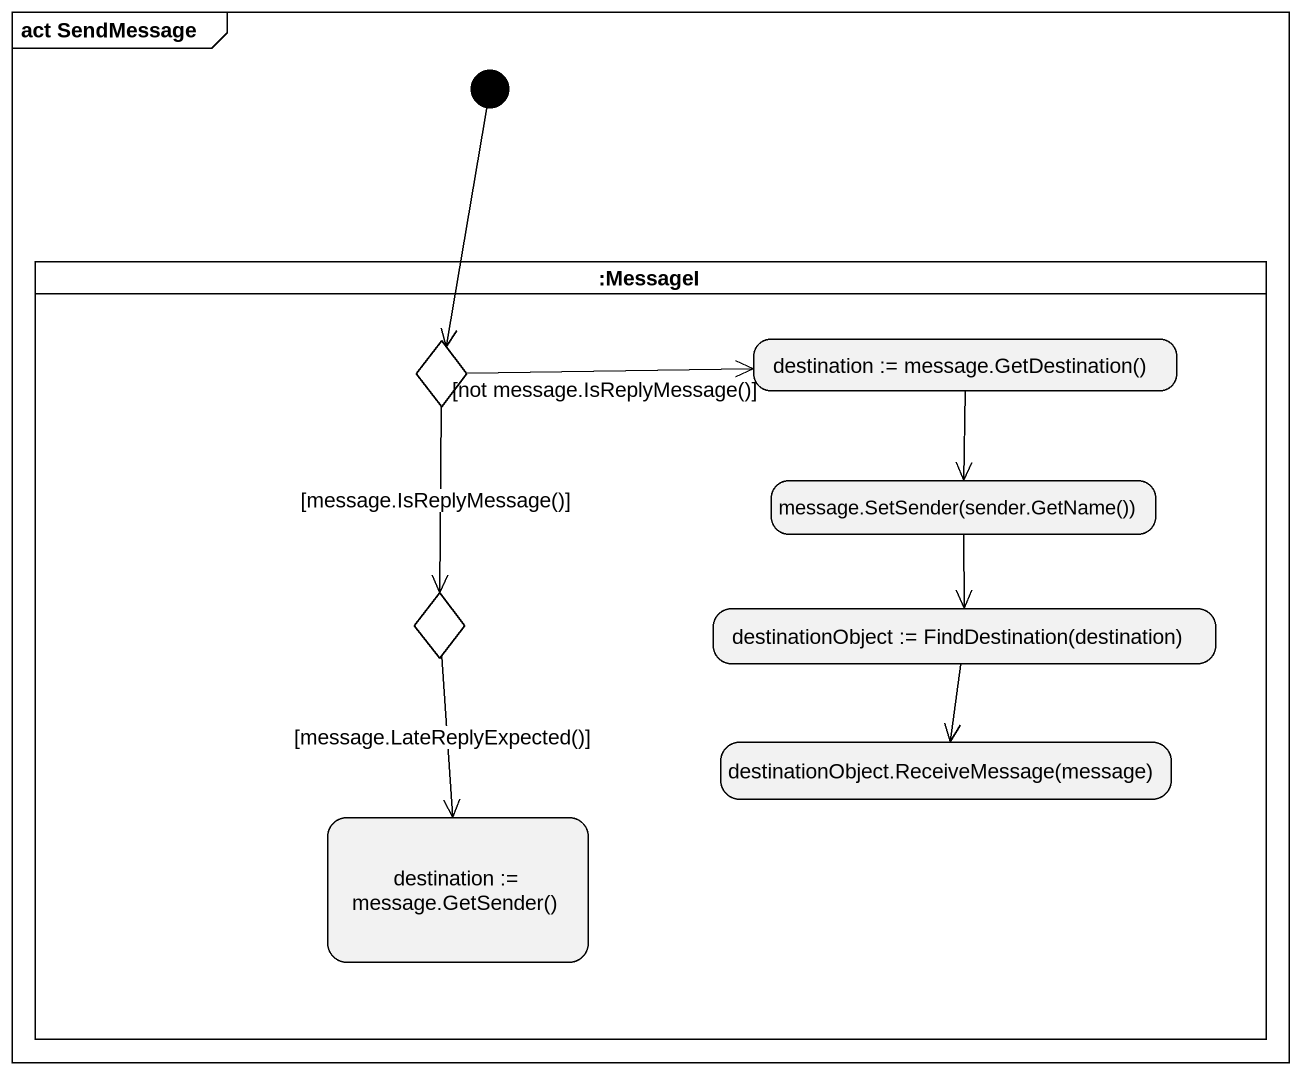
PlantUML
@startuml
mainframe act SendMessage
hide empty description
state initial1 <<start>>
state ":MessageI" as MessageI <<partition>> {
  state choice1 <<choice>>
  state "destination := message.GetDestination()" as destination_message
  state "message.SetSender(sender.GetName())" as message_SetSender_sender
  state choice2 <<choice>>
  state "destinationObject := FindDestination(destination)" as destinationObject
  state "destinationObject.ReceiveMessage(message)" as destinationObject_2
  state "destination := message.GetSender()" as destination_message_2
}
initial1 --> choice1
choice1 -right-> destination_message : [not message.IsReplyMessage()]
choice1 --> choice2 : [message.IsReplyMessage()]
destination_message --> message_SetSender_sender
message_SetSender_sender --> destinationObject
choice2 --> destination_message_2 : [message.LateReplyExpected()]
destinationObject --> destinationObject_2
@enduml
